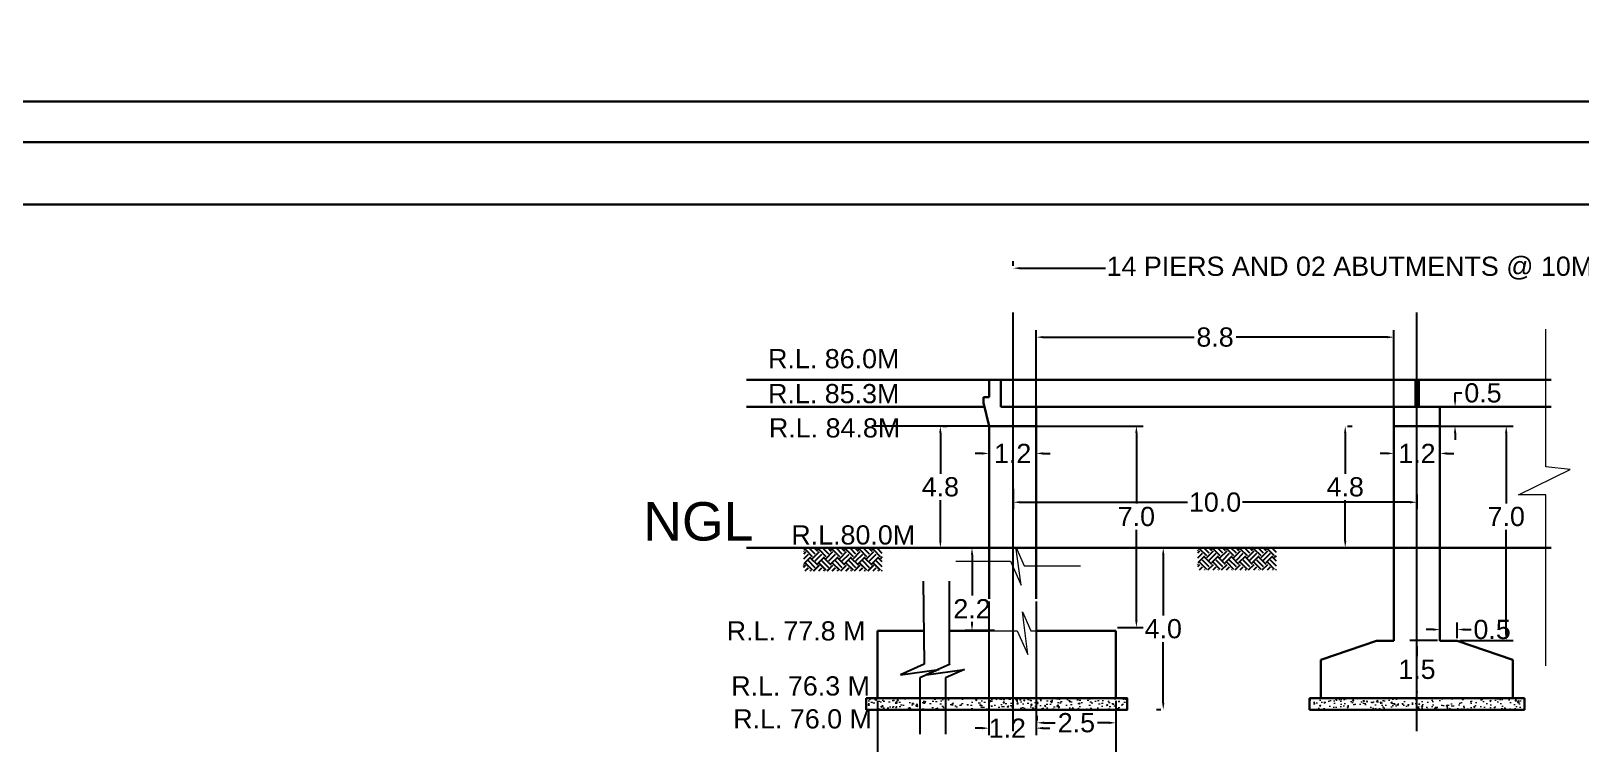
# Model space of a CAD drawing. Header units: millimetres. Extents: x -83 to 417, y 47 to 139.
# Drawn here: x 159.87 to 200.21, y 120.41 to 138.97 of the extents above; entities that cross this region are included whole.
import ezdxf

# ---------------------------------------------------------------- set-up
doc = ezdxf.new("R2010")
doc.units = ezdxf.units.MM
doc.header["$PDMODE"] = 3
doc.header["$PDSIZE"] = -0.7
doc.linetypes.add('DASHED2', pattern=[9.525, 6.35, -3.175])
doc.layers.add('kacha rasta', color=7, linetype='Continuous')
doc.styles.add('.1', font='arial.ttf', dxfattribs={"height": 0.1})
doc.styles.get("Standard").update_dxf_attribs({"font": 'Arial'})
doc.dimstyles.get("Standard").update_dxf_attribs({"dimtxt": 0.5, "dimasz": 0.18, "dimexe": 0.18, "dimexo": 0.0625, "dimgap": 0.09, "dimtad": 0, "dimtih": 1, "dimtoh": 1, "dimdec": 1, "dimzin": 0, "dimdsep": 46, "dimtxsty": 'Standard', "dimcen": 0.09, "dimadec": 0, "dimazin": 0, "dimtfac": 1, "dimtdec": 1, "dimtofl": 0, "dimtmove": 0, "dimatfit": 3, "dimfxl": 1, "dimtolj": 1, "dimtzin": 0, "dimarcsym": 0})

# ---------------------------------------------------------------- blocks, each defined once
blk = doc.blocks.new('*D199')
at = {"color": 0, "lineweight": -2, "transparency": 16777216}
for p, q in [((196.541, 123.166), (196.541, 123.573)), ((196.991, 123.166), (196.991, 123.573)), ((196.361, 123.393), (196.181, 123.393)), ((197.171, 123.393), (197.351, 123.393))]:
    blk.add_line(p, q, dxfattribs=at)
at = {"color": 0, "transparency": 16777216}
for points in [[(196.361, 123.423), (196.361, 123.363), (196.541, 123.393)], [(197.171, 123.423), (197.171, 123.363), (196.991, 123.393)]]:
    blk.add_solid(points, dxfattribs=at)
at = {"layer": 'Defpoints', "color": 0, "transparency": 16777216}
for p in [(196.541, 123.104), (196.991, 123.393), (196.991, 123.104)]:
    blk.add_point(p, dxfattribs=at)
at = {"color": 0, "lineweight": 0, "transparency": 16777216, "insert": (197.898, 123.393), "char_height": 0.5, "attachment_point": 5}
blk.add_mtext('\\A1;0.5', dxfattribs=at)
blk = doc.blocks.new('*D200')
at = {"color": 0, "lineweight": -2, "transparency": 16777216}
for p, q in [((196.479, 123.104), (195.761, 123.104)), ((195.941, 122.924), (195.941, 122.699)), ((195.941, 121.784), (195.941, 122.008)), ((196.929, 121.604), (195.761, 121.604))]:
    blk.add_line(p, q, dxfattribs=at)
at = {"color": 0, "transparency": 16777216}
for points in [[(195.911, 122.924), (195.971, 122.924), (195.941, 123.104)], [(195.911, 121.784), (195.971, 121.784), (195.941, 121.604)]]:
    blk.add_solid(points, dxfattribs=at)
at = {"layer": 'Defpoints', "color": 0, "transparency": 16777216}
for p in [(196.541, 123.104), (195.941, 121.604), (196.991, 121.604)]:
    blk.add_point(p, dxfattribs=at)
at = {"color": 0, "lineweight": 0, "transparency": 16777216, "insert": (195.941, 122.354), "char_height": 0.5, "attachment_point": 5}
blk.add_mtext('\\A1;1.5', dxfattribs=at)
blk = doc.blocks.new('*D207')
at = {"color": 0, "lineweight": -2, "transparency": 16777216}
for p, q in [((196.934, 129.37), (196.934, 129.55)), ((196.934, 129.55), (197.114, 129.55)), ((196.604, 129.19), (197.114, 129.19)), ((196.604, 128.69), (197.114, 128.69)), ((196.934, 128.51), (196.934, 128.33))]:
    blk.add_line(p, q, dxfattribs=at)
at = {"color": 0, "transparency": 16777216}
for points in [[(196.904, 129.37), (196.964, 129.37), (196.934, 129.19)], [(196.904, 128.51), (196.964, 128.51), (196.934, 128.69)]]:
    blk.add_solid(points, dxfattribs=at)
at = {"layer": 'Defpoints', "color": 0, "transparency": 16777216}
for p in [(196.541, 129.19), (196.934, 129.19), (196.541, 128.69)]:
    blk.add_point(p, dxfattribs=at)
at = {"color": 0, "lineweight": 0, "transparency": 16777216, "insert": (197.661, 129.55), "char_height": 0.5, "attachment_point": 5}
blk.add_mtext('\\A1;0.5', dxfattribs=at)
blk = doc.blocks.new('*D158')
at = {"color": 0, "lineweight": -2, "transparency": 16777216}
for p, q in [((186.033, 128.752), (186.033, 131.183)), ((195.341, 128.752), (195.341, 131.183)), ((186.213, 131.003), (190.141, 131.003)), ((195.161, 131.003), (191.233, 131.003))]:
    blk.add_line(p, q, dxfattribs=at)
at = {"color": 0, "transparency": 16777216}
for points in [[(186.213, 131.033), (186.213, 130.973), (186.033, 131.003)], [(195.161, 131.033), (195.161, 130.973), (195.341, 131.003)]]:
    blk.add_solid(points, dxfattribs=at)
at = {"layer": 'Defpoints', "color": 0, "transparency": 16777216}
for p in [(195.341, 131.003), (186.033, 128.69), (195.341, 128.69)]:
    blk.add_point(p, dxfattribs=at)
at = {"color": 0, "lineweight": 30, "transparency": 16777216, "insert": (190.687, 131.003), "char_height": 0.5, "attachment_point": 5}
blk.add_mtext('\\A1;8.8', dxfattribs=at)
blk = doc.blocks.new('*D159')
at = {"layer": 'Defpoints', "color": 0, "linetype": 'Continuous', "transparency": 16777216}
for p in [(195.341, 128.69), (196.541, 128.69), (196.541, 127.977)]:
    blk.add_point(p, dxfattribs=at)
at = {"layer": 'kacha rasta', "color": 0, "linetype": 'Continuous', "lineweight": -2, "transparency": 16777216}
for p, q in [((195.341, 128.627), (195.341, 127.797)), ((196.541, 128.627), (196.541, 127.797)), ((195.161, 127.977), (194.981, 127.977)), ((196.721, 127.977), (196.901, 127.977))]:
    blk.add_line(p, q, dxfattribs=at)
at = {"layer": 'kacha rasta', "color": 0, "linetype": 'Continuous', "transparency": 16777216}
for points in [[(195.161, 128.007), (195.161, 127.947), (195.341, 127.977)], [(196.721, 128.007), (196.721, 127.947), (196.541, 127.977)]]:
    blk.add_solid(points, dxfattribs=at)
at = {"layer": 'kacha rasta', "color": 0, "linetype": 'Continuous', "transparency": 16777216, "insert": (195.941, 127.977), "char_height": 0.5, "attachment_point": 5}
blk.add_mtext('\\A1;1.2', dxfattribs=at)
blk = doc.blocks.new('*D208')
at = {"color": 0, "lineweight": -2, "transparency": 16777216}
for p, q in [((181.903, 121.541), (181.903, 119.19)), ((188.103, 121.541), (188.103, 119.19)), ((182.083, 119.37), (184.288, 119.37)), ((187.923, 119.37), (185.718, 119.37))]:
    blk.add_line(p, q, dxfattribs=at)
at = {"color": 0, "transparency": 16777216}
for points in [[(182.083, 119.4), (182.083, 119.34), (181.903, 119.37)], [(187.923, 119.4), (187.923, 119.34), (188.103, 119.37)]]:
    blk.add_solid(points, dxfattribs=at)
at = {"layer": 'Defpoints', "color": 0, "transparency": 16777216}
for p in [(181.903, 121.604), (188.103, 121.604), (188.103, 119.37)]:
    blk.add_point(p, dxfattribs=at)
at = {"color": 0, "lineweight": 0, "transparency": 16777216, "insert": (185.003, 119.37), "char_height": 0.5, "attachment_point": 5}
blk.add_mtext('\\A1;12.0', dxfattribs=at)
blk = doc.blocks.new('*D160')
at = {"color": 0, "lineweight": -2, "transparency": 16777216}
for p, q in [((184.803, 124.127), (184.803, 120.646)), ((186.028, 124.127), (186.028, 120.646)), ((184.623, 120.826), (184.443, 120.826)), ((186.208, 120.826), (186.388, 120.826))]:
    blk.add_line(p, q, dxfattribs=at)
at = {"color": 0, "transparency": 16777216}
for points in [[(184.623, 120.856), (184.623, 120.796), (184.803, 120.826)], [(186.208, 120.856), (186.208, 120.796), (186.028, 120.826)]]:
    blk.add_solid(points, dxfattribs=at)
at = {"layer": 'Defpoints', "color": 0, "transparency": 16777216}
for p in [(184.803, 124.19), (186.028, 124.19), (186.028, 120.826)]:
    blk.add_point(p, dxfattribs=at)
at = {"color": 0, "lineweight": 0, "transparency": 16777216, "insert": (185.278, 120.826), "char_height": 0.5, "attachment_point": 5}
blk.add_mtext('\\A1;1.2', dxfattribs=at)
blk = doc.blocks.new('*D161')
at = {"color": 0, "lineweight": -2, "transparency": 16777216}
for p, q in [((188.103, 121.541), (188.103, 120.786)), ((186.053, 121.029), (186.053, 121.146)), ((186.233, 120.966), (186.527, 120.966)), ((187.923, 120.966), (187.629, 120.966))]:
    blk.add_line(p, q, dxfattribs=at)
at = {"color": 0, "transparency": 16777216}
for points in [[(186.233, 120.996), (186.233, 120.936), (186.053, 120.966)], [(187.923, 120.996), (187.923, 120.936), (188.103, 120.966)]]:
    blk.add_solid(points, dxfattribs=at)
at = {"layer": 'Defpoints', "color": 0, "transparency": 16777216}
for p in [(188.103, 121.604), (186.053, 120.966), (188.103, 120.966)]:
    blk.add_point(p, dxfattribs=at)
at = {"color": 0, "lineweight": 0, "transparency": 16777216, "insert": (187.078, 120.966), "char_height": 0.5, "width": 0.82231, "attachment_point": 5}
blk.add_mtext('\\A1;2.5', dxfattribs=at)
blk = doc.blocks.new('*D163')
at = {"color": 0, "lineweight": -2, "transparency": 16777216}
for p, q in [((183.537, 128.51), (183.537, 127.45)), ((183.599, 128.69), (183.717, 128.69)), ((183.537, 125.7), (183.537, 126.76)), ((184.851, 125.52), (183.357, 125.52))]:
    blk.add_line(p, q, dxfattribs=at)
at = {"color": 0, "transparency": 16777216}
for points in [[(183.507, 128.51), (183.567, 128.51), (183.537, 128.69)], [(183.507, 125.7), (183.567, 125.7), (183.537, 125.52)]]:
    blk.add_solid(points, dxfattribs=at)
at = {"layer": 'Defpoints', "color": 0, "transparency": 16777216}
for p in [(183.537, 128.69), (183.537, 125.52), (184.913, 125.52)]:
    blk.add_point(p, dxfattribs=at)
at = {"color": 0, "lineweight": 0, "transparency": 16777216, "insert": (183.537, 127.105), "char_height": 0.5, "attachment_point": 5}
blk.add_mtext('\\A1;4.8', dxfattribs=at)
blk = doc.blocks.new('*D164')
at = {"color": 0, "lineweight": -2, "transparency": 16777216}
for p, q in [((185.483, 128.69), (188.819, 128.69)), ((188.639, 128.51), (188.639, 126.678)), ((188.639, 123.629), (188.639, 125.987)), ((188.146, 123.449), (188.819, 123.449))]:
    blk.add_line(p, q, dxfattribs=at)
at = {"color": 0, "transparency": 16777216}
for points in [[(188.609, 128.51), (188.669, 128.51), (188.639, 128.69)], [(188.609, 123.629), (188.669, 123.629), (188.639, 123.449)]]:
    blk.add_solid(points, dxfattribs=at)
at = {"layer": 'Defpoints', "color": 0, "transparency": 16777216}
for p in [(185.421, 128.69), (188.083, 123.449), (188.639, 123.449)]:
    blk.add_point(p, dxfattribs=at)
at = {"color": 0, "lineweight": 0, "transparency": 16777216, "insert": (188.639, 126.333), "char_height": 0.5, "attachment_point": 5}
blk.add_mtext('\\A1;7.0', dxfattribs=at)
blk = doc.blocks.new('*D165')
at = {"color": 0, "lineweight": -2, "transparency": 16777216}
for p, q in [((194.075, 128.51), (194.075, 127.45)), ((194.137, 128.69), (194.255, 128.69)), ((194.075, 125.7), (194.075, 126.76)), ((195.389, 125.52), (193.895, 125.52))]:
    blk.add_line(p, q, dxfattribs=at)
at = {"color": 0, "transparency": 16777216}
for points in [[(194.045, 128.51), (194.105, 128.51), (194.075, 128.69)], [(194.045, 125.7), (194.105, 125.7), (194.075, 125.52)]]:
    blk.add_solid(points, dxfattribs=at)
at = {"layer": 'Defpoints', "color": 0, "transparency": 16777216}
for p in [(194.075, 128.69), (194.075, 125.52), (195.451, 125.52)]:
    blk.add_point(p, dxfattribs=at)
at = {"color": 0, "lineweight": 0, "transparency": 16777216, "insert": (194.075, 127.105), "char_height": 0.5, "attachment_point": 5}
blk.add_mtext('\\A1;4.8', dxfattribs=at)
blk = doc.blocks.new('*D166')
at = {"color": 0, "lineweight": -2, "transparency": 16777216}
for p, q in [((196.021, 128.69), (198.446, 128.69)), ((198.266, 128.51), (198.266, 126.678)), ((198.266, 123.284), (198.266, 125.987)), ((197.054, 123.104), (198.446, 123.104))]:
    blk.add_line(p, q, dxfattribs=at)
at = {"color": 0, "transparency": 16777216}
for points in [[(198.236, 128.51), (198.296, 128.51), (198.266, 128.69)], [(198.236, 123.284), (198.296, 123.284), (198.266, 123.104)]]:
    blk.add_solid(points, dxfattribs=at)
at = {"layer": 'Defpoints', "color": 0, "transparency": 16777216}
for p in [(195.959, 128.69), (196.991, 123.104), (198.266, 123.104)]:
    blk.add_point(p, dxfattribs=at)
at = {"color": 0, "lineweight": 0, "transparency": 16777216, "insert": (198.266, 126.333), "char_height": 0.5, "attachment_point": 5}
blk.add_mtext('\\A1;7.0', dxfattribs=at)
blk = doc.blocks.new('*D210')
at = {"layer": 'Defpoints', "color": 0, "linetype": 'Continuous', "transparency": 16777216}
for p in [(184.803, 128.69), (186.033, 128.69), (186.033, 127.977)]:
    blk.add_point(p, dxfattribs=at)
at = {"layer": 'kacha rasta', "color": 0, "linetype": 'Continuous', "lineweight": -2, "transparency": 16777216}
for p, q in [((184.803, 128.627), (184.803, 127.797)), ((186.033, 128.627), (186.033, 127.797)), ((184.623, 127.977), (184.443, 127.977)), ((186.213, 127.977), (186.393, 127.977))]:
    blk.add_line(p, q, dxfattribs=at)
at = {"layer": 'kacha rasta', "color": 0, "linetype": 'Continuous', "transparency": 16777216}
for points in [[(184.623, 128.007), (184.623, 127.947), (184.803, 127.977)], [(186.213, 128.007), (186.213, 127.947), (186.033, 127.977)]]:
    blk.add_solid(points, dxfattribs=at)
at = {"layer": 'kacha rasta', "color": 0, "linetype": 'Continuous', "transparency": 16777216, "insert": (185.418, 127.977), "char_height": 0.5, "attachment_point": 5}
blk.add_mtext('\\A1;1.2', dxfattribs=at)
blk = doc.blocks.new('*D211')
at = {"color": 0, "lineweight": -2, "transparency": 16777216}
for p, q in [((185.433, 127.052), (185.433, 126.527)), ((185.613, 126.707), (189.972, 126.707)), ((195.761, 126.707), (191.402, 126.707)), ((195.941, 126.906), (195.941, 126.527))]:
    blk.add_line(p, q, dxfattribs=at)
at = {"color": 0, "transparency": 16777216}
for points in [[(185.613, 126.737), (185.613, 126.677), (185.433, 126.707)], [(195.761, 126.737), (195.761, 126.677), (195.941, 126.707)]]:
    blk.add_solid(points, dxfattribs=at)
at = {"layer": 'Defpoints', "color": 0, "transparency": 16777216}
for p in [(185.433, 127.114), (195.941, 126.969), (195.941, 126.707)]:
    blk.add_point(p, dxfattribs=at)
at = {"color": 0, "lineweight": 30, "transparency": 16777216, "insert": (190.687, 126.707), "char_height": 0.5, "attachment_point": 5}
blk.add_mtext('\\A1;10.0', dxfattribs=at)
blk = doc.blocks.new('*D212')
at = {"color": 0, "lineweight": -2, "transparency": 16777216}
for p, q in [((185.433, 132.861), (185.433, 132.979)), ((185.613, 132.799), (187.833, 132.799)), ((217.432, 132.799), (215.212, 132.799)), ((217.612, 131.708), (217.612, 132.979))]:
    blk.add_line(p, q, dxfattribs=at)
at = {"color": 0, "transparency": 16777216}
for points in [[(185.613, 132.829), (185.613, 132.769), (185.433, 132.799)], [(217.432, 132.829), (217.432, 132.769), (217.612, 132.799)]]:
    blk.add_solid(points, dxfattribs=at)
at = {"layer": 'Defpoints', "color": 0, "transparency": 16777216}
for p in [(185.433, 132.799), (217.612, 132.799), (217.612, 131.646)]:
    blk.add_point(p, dxfattribs=at)
at = {"color": 0, "lineweight": 30, "transparency": 16777216, "insert": (201.522, 132.799), "char_height": 0.5, "attachment_point": 5}
blk.add_mtext('\\A1;14 PIERS AND 02 ABUTMENTS @ 10M C/C SPAN= 15 SPAN S TOATAL150 M LONG', dxfattribs=at)
blk = doc.blocks.new('*D216')
at = {"color": 0, "lineweight": -2, "transparency": 16777216}
for p, q in [((184.423, 125.52), (184.541, 125.52)), ((184.361, 125.34), (184.361, 124.276)), ((184.361, 123.544), (184.361, 123.594)), ((184.95, 123.364), (184.181, 123.364))]:
    blk.add_line(p, q, dxfattribs=at)
at = {"color": 0, "transparency": 16777216}
for points in [[(184.331, 125.34), (184.391, 125.34), (184.361, 125.52)], [(184.331, 123.544), (184.391, 123.544), (184.361, 123.364)]]:
    blk.add_solid(points, dxfattribs=at)
at = {"layer": 'Defpoints', "color": 0, "transparency": 16777216}
for p in [(184.361, 125.52), (184.361, 123.364), (185.012, 123.364)]:
    blk.add_point(p, dxfattribs=at)
at = {"color": 0, "lineweight": 0, "transparency": 16777216, "insert": (184.361, 123.935), "char_height": 0.5, "attachment_point": 5}
blk.add_mtext('\\A1;2.2', dxfattribs=at)
blk = doc.blocks.new('*D217')
at = {"color": 0, "lineweight": -2, "transparency": 16777216}
for p, q in [((189.276, 125.52), (189.159, 125.52)), ((189.339, 125.34), (189.339, 123.757)), ((189.339, 121.484), (189.339, 123.066)), ((189.276, 121.304), (189.159, 121.304))]:
    blk.add_line(p, q, dxfattribs=at)
at = {"color": 0, "transparency": 16777216}
for points in [[(189.309, 125.34), (189.369, 125.34), (189.339, 125.52)], [(189.309, 121.484), (189.369, 121.484), (189.339, 121.304)]]:
    blk.add_solid(points, dxfattribs=at)
at = {"layer": 'Defpoints', "color": 0, "transparency": 16777216}
for p in [(189.339, 125.52), (189.339, 121.304), (189.339, 121.304)]:
    blk.add_point(p, dxfattribs=at)
at = {"color": 0, "lineweight": 0, "transparency": 16777216, "insert": (189.339, 123.412), "char_height": 0.5, "attachment_point": 5}
blk.add_mtext('\\A1;4.0', dxfattribs=at)

msp = doc.modelspace()

# ---------------------------------------------------------------- hatches: boundary and pattern name
at = {"lineweight": 0}
h = msp.add_hatch(dxfattribs=at)
h.set_pattern_fill('AR-CONC', scale=0.05, style=0)
h.set_pattern_definition([(50, (-205.36202, -158.12606), (0.3586301, -0.03137607), [0.0375, -0.4125]), (355, (-205.36202, -158.12606), (-0.06937567, 0.37609607), [0.03, -0.33]), (100.4514, (-205.33214, -158.12868), (0.2892547, 0.34471977), [0.0318701, -0.35057106]), (46.1842, (-205.362, -158.02606), (0.53362052, -0.0827595), [0.05625, -0.61875]), (96.6356, (-205.31755, -158.03296), (0.46733135, 0.48705894), [0.04780514, -0.5258565]), (351.1842, (-205.362, -158.02606), (0.467331, 0.4870593), [0.045, -0.495]), (21, (-205.31202, -158.05106), (0.29845353, -0.20130945), [0.0375, -0.4125]), (326, (-205.31202, -158.05106), (0.12165767, 0.36257502), [0.03, -0.33]), (71.4514, (-205.28715, -158.06784), (0.42011131, 0.16126525), [0.0318701, -0.35057106]), (37.5, (-205.36202, -158.12606), (0.006079928, 0.166446927), [0, -0.326, 0, -0.335, 0, -0.33125]), (7.5, (-205.36202, -158.12606), (0.13153477, 0.197205856), [0, -0.191, 0, -0.3185, 0, -0.12625]), (327.5, (-205.47352, -158.12606), (0.266911218, -0.011277436), [0, -0.125, 0, -0.39, 0, -0.5175]), (317.5, (-205.52352, -158.12606), (0.29159308, 0.05005249), [0, -0.1625, 0, -0.259, 0, -0.3675])])
h.paths.add_polyline_path([(188.4029, 121.6035), (185.4529, 121.6035), (185.4529, 121.3035), (188.4029, 121.3035)])
h.paths.add_polyline_path([(185.4529, 121.6035), (181.6029, 121.6035), (181.6029, 121.3035), (185.4529, 121.3035)])
h = msp.add_hatch(dxfattribs=at)
h.set_pattern_fill('AR-CONC', scale=0.05, style=0)
h.set_pattern_definition([(50, (-205.35702, -158.12606), (0.3586301, -0.03137607), [0.0375, -0.4125]), (355, (-205.35702, -158.12606), (-0.06937567, 0.37609607), [0.03, -0.33]), (100.4514, (-205.32714, -158.12868), (0.2892547, 0.34471977), [0.0318701, -0.35057106]), (46.1842, (-205.357, -158.02606), (0.53362052, -0.0827595), [0.05625, -0.61875]), (96.6356, (-205.31255, -158.03296), (0.46733135, 0.48705894), [0.04780514, -0.5258565]), (351.1842, (-205.357, -158.02606), (0.467331, 0.4870593), [0.045, -0.495]), (21, (-205.30702, -158.05106), (0.29845353, -0.20130945), [0.0375, -0.4125]), (326, (-205.30702, -158.05106), (0.12165767, 0.36257502), [0.03, -0.33]), (71.4514, (-205.28215, -158.06784), (0.42011131, 0.16126525), [0.0318701, -0.35057106]), (37.5, (-205.35702, -158.12606), (0.006079928, 0.166446927), [0, -0.326, 0, -0.335, 0, -0.33125]), (7.5, (-205.35702, -158.12606), (0.13153477, 0.197205856), [0, -0.191, 0, -0.3185, 0, -0.12625]), (327.5, (-205.46852, -158.12606), (0.266911218, -0.011277436), [0, -0.125, 0, -0.39, 0, -0.5175]), (317.5, (-205.51852, -158.12606), (0.29159308, 0.05005249), [0, -0.1625, 0, -0.259, 0, -0.3675])])
h.paths.add_polyline_path([(188.4079, 121.6035), (185.4579, 121.6035), (185.4579, 121.3035), (188.4079, 121.3035)])
h.paths.add_polyline_path([(185.4579, 121.6035), (181.6079, 121.6035), (181.6079, 121.3035), (185.4579, 121.3035)])
h = msp.add_hatch(dxfattribs=at)
h.set_pattern_fill('AR-CONC', color=6, scale=0.05, style=0)
h.set_pattern_definition([(50, (-205.38177, -158.38625), (0.3586301, -0.03137607), [0.0375, -0.4125]), (355, (-205.38177, -158.38625), (-0.06937567, 0.37609607), [0.03, -0.33]), (100.4514, (-205.35188, -158.38887), (0.2892547, 0.34471977), [0.0318701, -0.35057106]), (46.1842, (-205.38177, -158.28625), (0.53362052, -0.0827595), [0.05625, -0.61875]), (96.6356, (-205.3373, -158.29315), (0.46733135, 0.48705894), [0.04780514, -0.5258565]), (351.1842, (-205.38177, -158.28625), (0.467331, 0.4870593), [0.045, -0.495]), (21, (-205.33177, -158.31125), (0.29845353, -0.20130945), [0.0375, -0.4125]), (326, (-205.33177, -158.31125), (0.12165767, 0.36257502), [0.03, -0.33]), (71.4514, (-205.3069, -158.32803), (0.42011131, 0.16126525), [0.0318701, -0.35057106]), (37.5, (-205.38177, -158.38625), (0.006079928, 0.166446927), [0, -0.326, 0, -0.335, 0, -0.33125]), (7.5, (-205.38177, -158.38625), (0.13153477, 0.197205856), [0, -0.191, 0, -0.3185, 0, -0.12625]), (327.5, (-205.49327, -158.38625), (0.266911218, -0.011277436), [0, -0.125, 0, -0.39, 0, -0.5175]), (317.5, (-205.54327, -158.38625), (0.29159308, 0.05005249), [0, -0.1625, 0, -0.259, 0, -0.3675])])
h.paths.add_polyline_path([(195.9412, 121.6035), (193.1412, 121.6035), (193.1412, 121.3035), (195.9412, 121.3035)])
h.paths.add_polyline_path([(198.7412, 121.6035), (195.9412, 121.6035), (195.9412, 121.3035), (198.7412, 121.3035)])

# ---------------------------------------------------------------- linework, layer by layer
at = {"color": 5, "linetype": 'DASHED2', "ltscale": 5}
for p, q in [((185.4332, 120.7495), (185.4332, 131.6456)), ((195.9412, 120.7495), (195.9412, 131.6456))]:
    msp.add_line(p, q, dxfattribs=at)
at = {"color": 6, "lineweight": 0}
for p, q in [((199.2927, 127.6288), (199.2927, 131.2144)), ((198.5892, 126.9024), (199.9258, 127.5585)), ((199.9258, 127.5585), (199.2927, 127.6288)), ((199.293, 126.9024), (198.5892, 126.9024)), ((199.293, 122.4443), (199.293, 126.9024))]:
    msp.add_line(p, q, dxfattribs=at)
at = {"color": 0, "lineweight": 30}
for p, q in [((178.4907, 129.8898), (199.4384, 129.8898)), ((185.1082, 129.8898), (184.8082, 129.8898)), ((184.8082, 129.8898), (184.8082, 129.4398)), ((185.1082, 129.1898), (185.1082, 129.8898)), ((178.4907, 129.1898), (184.6823, 129.1898)), ((184.8082, 129.4398), (184.6582, 129.4398)), ((184.6582, 129.4398), (184.6582, 129.2898)), ((184.6582, 129.2898), (184.8032, 128.6898)), ((185.1082, 129.1898), (199.4384, 129.1898)), ((185.4332, 129.1898), (185.1082, 129.1898)), ((184.8032, 128.6898), (186.0332, 128.6898)), ((195.3412, 128.6898), (196.5412, 128.6898))]:
    msp.add_line(p, q, dxfattribs=at)
at = {"color": 6, "lineweight": 35}
for p, q in [((195.9022, 129.8898), (195.9022, 129.1898)), ((195.9801, 129.8898), (195.9801, 129.1898))]:
    msp.add_line(p, q, dxfattribs=at)
at = {"lineweight": 30, "ltscale": 5}
for p, q in [((186.0332, 124.1898), (186.0332, 129.1898)), ((195.3412, 123.1035), (195.3412, 129.1898)), ((196.5412, 123.1035), (196.5412, 129.1898)), ((184.8032, 124.1898), (184.8032, 128.6898))]:
    msp.add_line(p, q, dxfattribs=at)
at = {"lineweight": 30}
for p, q in [((178.4907, 125.5198), (199.4384, 125.5198)), ((183.1168, 123.3637), (181.9029, 123.3637)), ((181.9029, 121.6035), (181.9029, 123.3637)), ((184.8279, 123.3637), (183.7884, 123.3637)), ((186.0529, 123.3637), (188.1029, 123.3637)), ((188.1029, 121.6035), (188.1029, 123.3637)), ((193.4412, 122.6035), (194.8912, 123.1035)), ((195.3412, 123.1035), (194.8912, 123.1035)), ((196.5412, 123.1035), (196.9912, 123.1035)), ((198.4412, 122.6035), (196.9912, 123.1035)), ((193.4412, 121.6035), (193.4412, 122.6035)), ((198.4412, 121.6035), (198.4412, 122.6035)), ((183.0028, 121.6035), (181.6029, 121.6035)), ((181.6029, 121.3035), (181.6029, 121.6035)), ((188.4079, 121.6035), (181.6079, 121.6035)), ((181.6079, 121.3035), (181.6079, 121.6035)), ((188.4029, 121.6035), (183.6743, 121.6035)), ((188.4029, 121.3035), (188.4029, 121.6035)), ((198.7412, 121.6035), (193.1412, 121.6035)), ((193.1412, 121.3035), (193.1412, 121.6035)), ((198.7412, 121.3035), (198.7412, 121.6035)), ((183.0028, 121.3035), (181.6029, 121.3035)), ((188.4079, 121.3035), (181.6079, 121.3035)), ((188.4029, 121.3035), (183.6743, 121.3035)), ((198.7412, 121.3035), (193.1412, 121.3035))]:
    msp.add_line(p, q, dxfattribs=at)
for p, q in [((179.9907, 125.4664), (180.0229, 125.4986)), ((180.278, 125.3559), (180.1354, 125.4986)), ((180.3443, 125.4222), (180.2679, 125.4986)), ((180.3443, 125.4664), (180.3764, 125.4986)), ((180.6315, 125.3559), (180.4889, 125.4986)), ((180.6978, 125.4222), (180.6215, 125.4986)), ((180.6978, 125.4664), (180.73, 125.4986)), ((180.9851, 125.3559), (180.8425, 125.4986)), ((181.0514, 125.4222), (180.9751, 125.4986)), ((181.0514, 125.4664), (181.0835, 125.4986)), ((181.3386, 125.3559), (181.196, 125.4986)), ((181.4049, 125.4222), (181.3286, 125.4986)), ((181.4049, 125.4664), (181.4371, 125.4986)), ((181.6922, 125.3559), (181.5496, 125.4986)), ((181.7585, 125.4222), (181.6822, 125.4986)), ((181.7585, 125.4664), (181.7906, 125.4986)), ((182.0266, 125.3751), (181.9031, 125.4986)), ((190.2483, 125.4877), (190.2805, 125.5198)), ((190.4693, 125.3109), (190.2925, 125.4877)), ((190.5356, 125.3772), (190.393, 125.5198)), ((190.6019, 125.4435), (190.5256, 125.5198)), ((190.6019, 125.4877), (190.634, 125.5198)), ((190.8229, 125.3109), (190.6461, 125.4877)), ((190.8892, 125.3772), (190.7465, 125.5198)), ((190.9554, 125.4435), (190.8791, 125.5198)), ((190.9554, 125.4877), (190.9876, 125.5198)), ((191.1764, 125.3109), (190.9996, 125.4877)), ((191.2427, 125.3772), (191.1001, 125.5198)), ((191.309, 125.4435), (191.2327, 125.5198)), ((191.309, 125.4877), (191.3411, 125.5198)), ((191.53, 125.3109), (191.3532, 125.4877)), ((191.5963, 125.3772), (191.4536, 125.5198)), ((191.6625, 125.4435), (191.5862, 125.5198)), ((191.6625, 125.4877), (191.6947, 125.5198)), ((191.8835, 125.3109), (191.7067, 125.4877)), ((191.9498, 125.3772), (191.8072, 125.5198)), ((192.0161, 125.4435), (191.9398, 125.5198)), ((192.0161, 125.4877), (192.0482, 125.5198)), ((192.2371, 125.3109), (192.0603, 125.4877)), ((192.2842, 125.3964), (192.1607, 125.5198)), ((179.9857, 125.0687), (179.9743, 125.0801)), ((179.9743, 125.013), (180.0299, 125.0687)), ((179.9907, 125.4222), (179.9793, 125.4337)), ((179.9793, 125.3666), (180.0349, 125.4222)), ((179.9793, 125.234), (180.1012, 125.3559)), ((179.9907, 125.0687), (179.9793, 125.0801)), ((179.9793, 125.013), (180.0349, 125.0687)), ((179.9907, 125.1129), (180.1675, 125.2896)), ((180.2067, 124.9361), (180.0299, 125.1129)), ((180.2117, 125.2896), (180.0349, 125.4664)), ((180.2117, 124.9361), (180.0349, 125.1129)), ((180.278, 125.0024), (180.1012, 125.1792)), ((180.3443, 125.0687), (180.1675, 125.2454)), ((180.2117, 125.2454), (180.3885, 125.4222)), ((180.2383, 124.9235), (180.3835, 125.0687)), ((180.2433, 124.9235), (180.3885, 125.0687)), ((180.278, 125.1792), (180.4548, 125.3559)), ((180.3443, 125.1129), (180.5211, 125.2896)), ((180.5603, 124.9361), (180.3835, 125.1129)), ((180.5653, 125.2896), (180.3885, 125.4664)), ((180.5653, 124.9361), (180.3885, 125.1129)), ((180.6315, 125.0024), (180.4548, 125.1792)), ((180.6978, 125.0687), (180.5211, 125.2454)), ((180.5653, 125.2454), (180.742, 125.4222)), ((180.5918, 124.9235), (180.737, 125.0687)), ((180.5968, 124.9235), (180.742, 125.0687)), ((180.6315, 125.1792), (180.8083, 125.3559)), ((180.6978, 125.1129), (180.8746, 125.2896)), ((180.9138, 124.9361), (180.737, 125.1129)), ((180.9188, 125.2896), (180.742, 125.4664)), ((180.9188, 124.9361), (180.742, 125.1129)), ((180.9851, 125.0024), (180.8083, 125.1792)), ((181.0514, 125.0687), (180.8746, 125.2454)), ((180.9188, 125.2454), (181.0956, 125.4222)), ((180.9454, 124.9235), (181.0906, 125.0687)), ((180.9504, 124.9235), (181.0956, 125.0687)), ((180.9851, 125.1792), (181.1619, 125.3559)), ((181.0514, 125.1129), (181.2282, 125.2896)), ((181.2674, 124.9361), (181.0906, 125.1129)), ((181.2724, 125.2896), (181.0956, 125.4664)), ((181.2724, 124.9361), (181.0956, 125.1129)), ((181.3386, 125.0024), (181.1619, 125.1792)), ((181.4049, 125.0687), (181.2282, 125.2454)), ((181.2724, 125.2454), (181.4491, 125.4222)), ((181.2989, 124.9235), (181.4441, 125.0687)), ((181.3039, 124.9235), (181.4491, 125.0687)), ((181.3386, 125.1792), (181.5154, 125.3559)), ((181.4049, 125.1129), (181.5817, 125.2896)), ((181.6209, 124.9361), (181.4441, 125.1129)), ((181.6259, 125.2896), (181.4491, 125.4664)), ((181.6259, 124.9361), (181.4491, 125.1129)), ((181.6922, 125.0024), (181.5154, 125.1792)), ((181.7585, 125.0687), (181.5817, 125.2454)), ((181.6259, 125.2454), (181.8027, 125.4222)), ((181.6525, 124.9235), (181.7977, 125.0687)), ((181.6575, 124.9235), (181.8027, 125.0687)), ((181.6922, 125.1792), (181.869, 125.3559)), ((181.7585, 125.1129), (181.9353, 125.2896)), ((181.9745, 124.9361), (181.7977, 125.1129)), ((181.9795, 125.2896), (181.8027, 125.4664)), ((181.9795, 124.9361), (181.8027, 125.1129)), ((182.0266, 125.0215), (181.869, 125.1792)), ((182.0266, 125.1541), (181.9353, 125.2454)), ((181.9795, 125.2454), (182.0266, 125.2926)), ((190.2483, 125.4435), (190.2369, 125.4549)), ((190.2369, 125.3879), (190.2925, 125.4435)), ((190.2369, 125.2553), (190.3588, 125.3772)), ((190.2483, 125.09), (190.2369, 125.1014)), ((190.2369, 125.0343), (190.2925, 125.09)), ((190.2483, 125.1342), (190.4251, 125.3109)), ((190.4693, 124.9574), (190.2925, 125.1342)), ((190.5356, 125.0237), (190.3588, 125.2004)), ((190.6019, 125.09), (190.4251, 125.2667)), ((190.4693, 125.2667), (190.6461, 125.4435)), ((190.5009, 124.9448), (190.6461, 125.09)), ((190.5356, 125.2004), (190.7124, 125.3772)), ((190.6019, 125.1342), (190.7787, 125.3109)), ((190.8229, 124.9574), (190.6461, 125.1342)), ((190.8892, 125.0237), (190.7124, 125.2004)), ((190.9554, 125.09), (190.7787, 125.2667)), ((190.8229, 125.2667), (190.9996, 125.4435)), ((190.8544, 124.9448), (190.9996, 125.09)), ((190.8892, 125.2004), (191.0659, 125.3772)), ((190.9554, 125.1342), (191.1322, 125.3109)), ((191.1764, 124.9574), (190.9996, 125.1342)), ((191.2427, 125.0237), (191.0659, 125.2004)), ((191.309, 125.09), (191.1322, 125.2667)), ((191.1764, 125.2667), (191.3532, 125.4435)), ((191.208, 124.9448), (191.3532, 125.09)), ((191.2427, 125.2004), (191.4195, 125.3772)), ((191.309, 125.1342), (191.4858, 125.3109)), ((191.53, 124.9574), (191.3532, 125.1342)), ((191.5963, 125.0237), (191.4195, 125.2004)), ((191.6625, 125.09), (191.4858, 125.2667)), ((191.53, 125.2667), (191.7067, 125.4435)), ((191.5615, 124.9448), (191.7067, 125.09)), ((191.5963, 125.2004), (191.773, 125.3772)), ((191.6625, 125.1342), (191.8393, 125.3109)), ((191.8835, 124.9574), (191.7067, 125.1342)), ((191.9498, 125.0237), (191.773, 125.2004)), ((192.0161, 125.09), (191.8393, 125.2667)), ((191.8835, 125.2667), (192.0603, 125.4435)), ((191.9151, 124.9448), (192.0603, 125.09)), ((191.9498, 125.2004), (192.1266, 125.3772)), ((192.0161, 125.1342), (192.1929, 125.3109)), ((192.2371, 124.9574), (192.0603, 125.1342)), ((192.2842, 125.0428), (192.1266, 125.2004)), ((192.2842, 125.1754), (192.1929, 125.2667)), ((192.2371, 125.2667), (192.2842, 125.3139)), ((180.0173, 124.9235), (180.0962, 125.0024)), ((180.0223, 124.9235), (180.1012, 125.0024)), ((180.1499, 124.9235), (180.1625, 124.9361)), ((180.1549, 124.9235), (180.1675, 124.9361)), ((180.3709, 124.9235), (180.4498, 125.0024)), ((180.3759, 124.9235), (180.4548, 125.0024)), ((180.5034, 124.9235), (180.5161, 124.9361)), ((180.5084, 124.9235), (180.5211, 124.9361)), ((180.7244, 124.9235), (180.8033, 125.0024)), ((180.7294, 124.9235), (180.8083, 125.0024)), ((180.857, 124.9235), (180.8696, 124.9361)), ((180.862, 124.9235), (180.8746, 124.9361)), ((181.078, 124.9235), (181.1569, 125.0024)), ((181.083, 124.9235), (181.1619, 125.0024)), ((181.2105, 124.9235), (181.2232, 124.9361)), ((181.2155, 124.9235), (181.2282, 124.9361)), ((181.4315, 124.9235), (181.5104, 125.0024)), ((181.4365, 124.9235), (181.5154, 125.0024)), ((181.5641, 124.9235), (181.5767, 124.9361)), ((181.5691, 124.9235), (181.5817, 124.9361)), ((181.7851, 124.9235), (181.864, 125.0024)), ((181.7901, 124.9235), (181.869, 125.0024)), ((181.9177, 124.9235), (181.9303, 124.9361)), ((181.9227, 124.9235), (181.9353, 124.9361)), ((182.006, 124.9235), (182.0216, 124.939)), ((182.011, 124.9235), (182.0266, 124.939)), ((190.2799, 124.9448), (190.3588, 125.0237)), ((190.4125, 124.9448), (190.4251, 124.9574)), ((190.6335, 124.9448), (190.7124, 125.0237)), ((190.766, 124.9448), (190.7787, 124.9574)), ((190.987, 124.9448), (191.0659, 125.0237)), ((191.1196, 124.9448), (191.1322, 124.9574)), ((191.3406, 124.9448), (191.4195, 125.0237)), ((191.4732, 124.9448), (191.4858, 124.9574)), ((191.6941, 124.9448), (191.773, 125.0237)), ((191.8267, 124.9448), (191.8393, 124.9574)), ((192.0477, 124.9448), (192.1266, 125.0237)), ((192.1803, 124.9448), (192.1929, 124.9574)), ((192.2686, 124.9448), (192.2842, 124.9603))]:
    msp.add_line(p, q)
at = {"layer": 'kacha rasta', "color": 1, "linetype": 'Continuous', "lineweight": 20}
for p, q in [((185.6406, 124.5475), (185.5013, 125.5485)), ((185.5013, 125.5485), (185.7166, 125.0543)), ((183.9437, 125.1684), (185.362, 125.1684)), ((185.362, 125.1684), (185.6406, 124.5475)), ((185.7166, 125.0538), (187.1855, 125.0538)), ((185.8157, 122.7428), (185.6764, 123.8579)), ((185.6764, 123.8579), (185.8916, 123.3637)), ((184.1188, 123.3637), (185.5371, 123.3637)), ((185.5371, 123.3637), (185.8157, 122.7428)), ((185.8916, 123.3637), (187.3606, 123.3637))]:
    msp.add_line(p, q, dxfattribs=at)
at = {"layer": 'kacha rasta', "linetype": 'Continuous'}
for p, q in [((183.0921, 124.6514), (183.1168, 122.4927)), ((183.7636, 124.6514), (183.7636, 122.4815)), ((183.1168, 122.4927), (182.4959, 122.2141)), ((182.4959, 122.2141), (183.4969, 122.3534)), ((183.4969, 122.3534), (183.0028, 122.1381)), ((183.7884, 122.4927), (183.1675, 122.2141)), ((183.1675, 122.2141), (184.1685, 122.3534)), ((184.1685, 122.3534), (183.6743, 122.1381)), ((183.0028, 122.1381), (183.0028, 120.6691)), ((183.6743, 122.1381), (183.6743, 120.6691))]:
    msp.add_line(p, q, dxfattribs=at)
at = {"layer": 'kacha rasta', "color": 1, "linetype": 'Continuous', "lineweight": 30}
msp.add_lwpolyline([(100.4665, 137.1408), (235.4665, 137.1408), (235.4665, 47.1408), (100.4665, 47.1408)], close=True, dxfattribs=at)
at = {"layer": 'kacha rasta', "linetype": 'Continuous', "lineweight": 30}
msp.add_lwpolyline([(101.5303, 136.077), (234.4027, 136.077), (234.4027, 48.2046), (101.5303, 48.2046)], close=True, dxfattribs=at)
at = {"layer": 'kacha rasta', "color": 5, "linetype": 'Continuous', "lineweight": 30}
msp.add_lwpolyline([(103.1481, 134.4592), (232.7849, 134.4592), (232.7849, 49.8224), (103.1481, 49.8224)], close=True, dxfattribs=at)

# ---------------------------------------------------------------- texts
at = {"color": 6, "lineweight": 0, "char_height": 0.5, "style": '.1'}
for s, insert, width, attachment_point in [('R.L. 86.0M', (179.0539, 130.693), 4.332382, 1), ('R.L. 85.3M', (179.0539, 129.7837), 4.303423, 1), ('R.L. 84.8M', (179.0757, 128.8916), 4.303423, 1), ('R.L.80.0M', (182.8799, 126.1057), 4.380141, 3), ('R.L. 77.8 M', (181.5874, 123.6079), 4.238991, 3), ('R.L. 76.3 M', (181.7047, 122.1763), 4.091525, 3), ('R.L. 76.0 M', (181.7557, 121.3183), 4.07909, 3)]:
    msp.add_mtext(s, dxfattribs=dict(at, insert=insert, width=width, attachment_point=attachment_point))
at = {"insert": (175.8031, 126.709), "char_height": 1, "attachment_point": 1}
msp.add_mtext_dynamic_manual_height_columns('{\\C5;NGL}', width=6.792881, gutter_width=12.5, heights=[0], dxfattribs=at)

# ---------------------------------------------------------------- dimensions: what is measured, and where the dimension line sits
at = {"color": 0, "lineweight": 30}
for base, p1, p2, text, picture, middle in [((217.6116, 132.7987), (185.4332, 132.7987), (217.6116, 131.6456), '14 PIERS AND 02 ABUTMENTS @ 10M C/C SPAN= 15 SPAN S TOATAL150 M LONG', '*D212', (201.5224, 132.7987)), ((195.3412, 131.0033), (186.0332, 128.6898), (195.3412, 128.6898), '8.8', '*D158', (190.6872, 131.0033)), ((195.9412, 126.7067), (185.4332, 127.1145), (195.9412, 126.9685), '10.0', '*D211', (190.6872, 126.7067))]:
    dim = msp.add_linear_dim(base=base, p1=p1, p2=p2, text=text, dimstyle='Standard', dxfattribs=at)
    dim.commit()
    dim.dimension.update_dxf_attribs({"geometry": picture, "text_midpoint": middle})
at = {"color": 6, "lineweight": 0}
for base, p1, p2, text, picture, middle in [((196.9339, 129.1898), (196.5412, 128.6898), (196.5412, 129.1898), '0.5', '*D207', (197.6609, 129.5498)), ((189.3387, 121.3035), (189.3387, 125.5198), (189.3387, 121.3035), '4.0', '*D217', (189.3387, 123.4117))]:
    dim = msp.add_linear_dim(base=base, p1=p1, p2=p2, angle=90, text=text, dimstyle='Standard', dxfattribs=at)
    dim.commit()
    dim.dimension.update_dxf_attribs({"geometry": picture, "text_midpoint": middle})
for base, p1, p2, text, picture, middle in [((183.5366, 125.5198), (183.5366, 128.6898), (184.9131, 125.5198), '4.8', '*D163', (183.5366, 127.1048)), ((188.6389, 123.4494), (185.4207, 128.6898), (188.0832, 123.4494), '7.0', '*D164', (188.6389, 126.3327)), ((194.0746, 125.5198), (194.0746, 128.6898), (195.4511, 125.5198), '4.8', '*D165', (194.0746, 127.1048)), ((198.2659, 123.1035), (195.9587, 128.6898), (196.9912, 123.1035), '7.0', '*D166', (198.2659, 126.3327)), ((184.3607, 123.3637), (184.3607, 125.5198), (185.0123, 123.3637), '2.2', '*D216', (184.3607, 123.9348))]:
    dim = msp.add_linear_dim(base=base, p1=p1, p2=p2, angle=90, text=text, dimstyle='Standard', dxfattribs=at)
    dim.commit()
    dim.dimension.update_dxf_attribs({"geometry": picture, "text_midpoint": middle, "dimtype": 160})
dim = msp.add_linear_dim(base=(186.0282, 120.8264), p1=(184.8032, 124.1898), p2=(186.0282, 124.1898), dimstyle='Standard', dxfattribs=at)
dim.commit()
dim.dimension.update_dxf_attribs({"geometry": '*D160', "text_midpoint": (185.2782, 120.8264), "dimtype": 160})
dim = msp.add_linear_dim(base=(196.991179797, 123.3928267375), p1=(196.541179797, 123.1035489543), p2=(196.991179797, 123.1035489543), dimstyle='Standard', dxfattribs=at)
dim.commit()
dim.dimension.update_dxf_attribs({"geometry": '*D199', "text_midpoint": (197.8982057179, 123.3928267375)})
dim = msp.add_linear_dim(base=(195.9412, 121.6035), p1=(196.5412, 123.1035), p2=(196.9912, 121.6035), angle=90, dimstyle='Standard', dxfattribs=at)
dim.commit()
dim.dimension.update_dxf_attribs({"geometry": '*D200', "text_midpoint": (195.9412, 122.3535)})
for base, p1, text, picture, middle in [((188.1029, 119.3704), (181.9029, 121.6035), '12.0', '*D208', (185.0029, 119.3704)), ((188.1029, 120.9661), (186.0529, 120.9661), '2.5', '*D161', (187.0779, 120.9661))]:
    dim = msp.add_linear_dim(base=base, p1=p1, p2=(188.1029, 121.6035), text=text, dimstyle='Standard', dxfattribs=at)
    dim.commit()
    dim.dimension.update_dxf_attribs({"geometry": picture, "text_midpoint": middle})
at = {"layer": 'kacha rasta', "linetype": 'Continuous'}
for base, p1, p2, picture, middle in [((186.0332, 127.9771), (184.8032, 128.6898), (186.0332, 128.6898), '*D210', (185.4182, 127.9771)), ((196.5412, 127.9771), (195.3412, 128.6898), (196.5412, 128.6898), '*D159', (195.9412, 127.9771))]:
    dim = msp.add_linear_dim(base=base, p1=p1, p2=p2, dimstyle='Standard', dxfattribs=at)
    dim.commit()
    dim.dimension.update_dxf_attribs({"geometry": picture, "text_midpoint": middle})

# ---------------------------------------------------------------- leaders
at = {"color": 6, "lineweight": 0}
msp.add_leader([(185.4327, 128.685), (181.7556, 128.685)], dimstyle='Standard', override={"dimgap": 0, "dimtad": 0}, dxfattribs=at)

doc.saveas('drawing.dxf')
